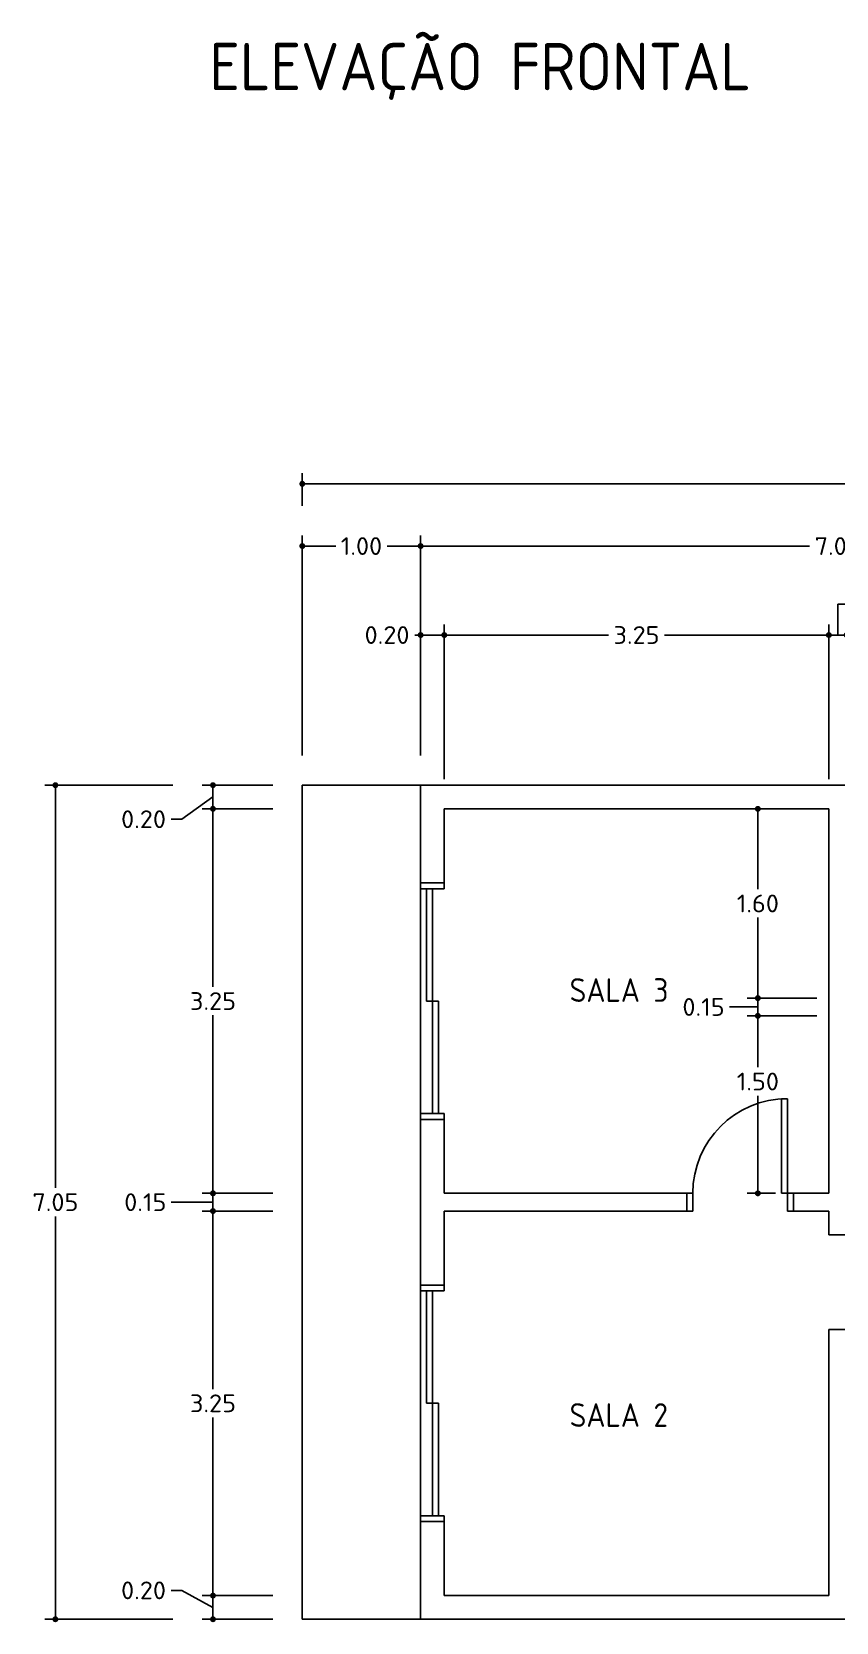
# Model space of a CAD drawing. Extents: x -45.1 to 25.3, y 0 to 51.8.
# Drawn here: x -19.64 to -12.84, y 3.94 to 17.38 of the extents above; entities that cross this region are included whole.
import ezdxf

# ---------------------------------------------------------------- set-up
doc = ezdxf.new("R2010")
doc.units = 0
doc.header["$MEASUREMENT"] = 0
doc.layers.get('0').update_dxf_attribs({"linetype": 'CONTINUOUS'})
doc.layers.get('Defpoints').update_dxf_attribs({"linetype": 'CONTINUOUS'})
for name, color, linetype in [('COTA', 1, 'CONTINUOUS'), ('PAREDE', 4, 'CONTINUOUS'), ('VISTA', 251, 'CONTINUOUS')]:
    doc.layers.add(name, color=color, linetype=linetype)
doc.styles.get("Standard").update_dxf_attribs({"font": 'isocp.shx', "width": 1.2})
doc.dimstyles.new('eixos', dxfattribs={"dimscale": 0.5, "dimtxt": 0.3, "dimasz": 0.1, "dimexe": 0.18, "dimexo": 0.5, "dimgap": 0.09, "dimtad": 0, "dimtih": 1, "dimtoh": 1, "dimzin": 0, "dimdsep": 46, "dimtxsty": 'Standard', "dimblk": 'DOT', "dimcen": 0.09, "dimadec": 0, "dimazin": 0, "dimtfac": 1, "dimtofl": 0, "dimtmove": 0, "dimatfit": 3, "dimfxl": 1, "dimtolj": 1, "dimtzin": 0, "dimarcsym": 0})

# ---------------------------------------------------------------- blocks, each defined once
blk = doc.blocks.new('_Dot')
at = {"color": 0, "linetype": 'ByBlock', "lineweight": -2}
blk.add_line((-0.5, 0), (-1, 0), dxfattribs=at)
at = {"color": 0, "linetype": 'ByBlock', "const_width": 0.5}
blk.add_lwpolyline([(-0.25, 0, 1), (0.25, 0, 1)], format="xyb", close=True, dxfattribs=at)
blk = doc.blocks.new('*D1')
at = {"layer": 'COTA', "color": 0, "linetype": 'Continuous', "lineweight": -2, "transparency": 16777216}
for p, q in [((-16.357, 11.263), (-16.357, 12.372)), ((-16.157, 11.063), (-16.157, 12.372)), ((-16.357, 12.282), (-16.407, 12.282)), ((-16.207, 12.282), (-16.307, 12.282))]:
    blk.add_line(p, q, dxfattribs=at)
at = {"layer": 'Defpoints', "color": 0, "linetype": 'Continuous', "transparency": 16777216}
for p in [(-16.157, 12.282), (-16.357, 11.013), (-16.157, 10.813)]:
    blk.add_point(p, dxfattribs=at)
at = {"layer": 'COTA', "color": 0, "linetype": 'Continuous', "lineweight": -2, "transparency": 16777216, "xscale": 0.05, "yscale": 0.05, "zscale": 0.05, "rotation": 180}
blk.add_blockref('_Dot', (-16.357, 12.282), dxfattribs=at)
at = {"layer": 'COTA', "color": 0, "linetype": 'Continuous', "lineweight": -2, "transparency": 16777216, "xscale": 0.05, "yscale": 0.05, "zscale": 0.05}
blk.add_blockref('_Dot', (-16.157, 12.282), dxfattribs=at)
at = {"layer": 'COTA', "color": 0, "linetype": 'Continuous', "transparency": 16777216, "insert": (-16.641, 12.282), "char_height": 0.15, "attachment_point": 5}
blk.add_mtext('\\A1;0.20', dxfattribs=at)
blk = doc.blocks.new('*D2')
at = {"layer": 'COTA', "color": 0, "linetype": 'Continuous', "lineweight": -2, "transparency": 16777216}
for p, q in [((-16.157, 11.063), (-16.157, 12.372)), ((-12.907, 11.063), (-12.907, 12.372)), ((-16.107, 12.282), (-14.77, 12.282)), ((-12.957, 12.282), (-14.295, 12.282))]:
    blk.add_line(p, q, dxfattribs=at)
at = {"layer": 'Defpoints', "color": 0, "linetype": 'Continuous', "transparency": 16777216}
for p in [(-12.907, 12.282), (-16.157, 10.813), (-12.907, 10.813)]:
    blk.add_point(p, dxfattribs=at)
at = {"layer": 'COTA', "color": 0, "linetype": 'Continuous', "lineweight": -2, "transparency": 16777216, "xscale": 0.05, "yscale": 0.05, "zscale": 0.05, "rotation": 180}
blk.add_blockref('_Dot', (-16.157, 12.282), dxfattribs=at)
at = {"layer": 'COTA', "color": 0, "linetype": 'Continuous', "lineweight": -2, "transparency": 16777216, "xscale": 0.05, "yscale": 0.05, "zscale": 0.05}
blk.add_blockref('_Dot', (-12.907, 12.282), dxfattribs=at)
at = {"layer": 'COTA', "color": 0, "linetype": 'Continuous', "transparency": 16777216, "insert": (-14.532, 12.282), "char_height": 0.15, "attachment_point": 5}
blk.add_mtext('\\A1;3.25', dxfattribs=at)
blk = doc.blocks.new('*D3')
at = {"layer": 'COTA', "color": 0, "linetype": 'Continuous', "lineweight": -2, "transparency": 16777216}
for p, q in [((-12.832, 12.282), (-12.832, 12.544)), ((-12.832, 12.544), (-12.742, 12.544)), ((-12.907, 11.063), (-12.907, 12.372)), ((-12.757, 11.063), (-12.757, 12.372)), ((-12.957, 12.282), (-13.007, 12.282)), ((-12.907, 12.282), (-12.757, 12.282)), ((-12.707, 12.282), (-12.657, 12.282))]:
    blk.add_line(p, q, dxfattribs=at)
at = {"layer": 'Defpoints', "color": 0, "linetype": 'Continuous', "transparency": 16777216}
for p in [(-12.757, 12.282), (-12.907, 10.813), (-12.757, 10.813)]:
    blk.add_point(p, dxfattribs=at)
at = {"layer": 'COTA', "color": 0, "linetype": 'Continuous', "lineweight": -2, "transparency": 16777216, "xscale": 0.05, "yscale": 0.05, "zscale": 0.05}
blk.add_blockref('_Dot', (-12.907, 12.282), dxfattribs=at)
at = {"layer": 'COTA', "color": 0, "linetype": 'Continuous', "lineweight": -2, "transparency": 16777216, "xscale": 0.05, "yscale": 0.05, "zscale": 0.05, "rotation": 180}
blk.add_blockref('_Dot', (-12.757, 12.282), dxfattribs=at)
at = {"layer": 'COTA', "color": 0, "linetype": 'Continuous', "transparency": 16777216, "insert": (-12.522, 12.544), "char_height": 0.15, "attachment_point": 5}
blk.add_mtext('\\A1;0.15', dxfattribs=at)
blk = doc.blocks.new('*D9')
at = {"layer": 'COTA', "color": 0, "linetype": 'Continuous', "lineweight": -2, "transparency": 16777216}
for p, q in [((-16.357, 12.622), (-16.357, 13.124)), ((-9.307, 12.622), (-9.307, 13.124)), ((-16.307, 13.034), (-13.07, 13.034)), ((-9.357, 13.034), (-12.595, 13.034))]:
    blk.add_line(p, q, dxfattribs=at)
at = {"layer": 'Defpoints', "color": 0, "linetype": 'Continuous', "transparency": 16777216}
for p in [(-9.307, 13.034), (-16.357, 12.372), (-9.307, 12.372)]:
    blk.add_point(p, dxfattribs=at)
at = {"layer": 'COTA', "color": 0, "linetype": 'Continuous', "lineweight": -2, "transparency": 16777216, "xscale": 0.05, "yscale": 0.05, "zscale": 0.05, "rotation": 180}
blk.add_blockref('_Dot', (-16.357, 13.034), dxfattribs=at)
at = {"layer": 'COTA', "color": 0, "linetype": 'Continuous', "lineweight": -2, "transparency": 16777216, "xscale": 0.05, "yscale": 0.05, "zscale": 0.05}
blk.add_blockref('_Dot', (-9.307, 13.034), dxfattribs=at)
at = {"layer": 'COTA', "color": 0, "linetype": 'Continuous', "transparency": 16777216, "insert": (-12.832, 13.034), "char_height": 0.15, "attachment_point": 5}
blk.add_mtext('\\A1;7.05', dxfattribs=at)
blk = doc.blocks.new('*D13')
at = {"layer": 'COTA', "color": 0, "linetype": 'Continuous', "lineweight": -2, "transparency": 16777216}
for p, q in [((-17.357, 11.263), (-17.357, 13.124)), ((-16.357, 11.263), (-16.357, 13.124)), ((-17.307, 13.034), (-17.073, 13.034)), ((-16.407, 13.034), (-16.641, 13.034))]:
    blk.add_line(p, q, dxfattribs=at)
at = {"layer": 'Defpoints', "color": 0, "linetype": 'Continuous', "transparency": 16777216}
for p in [(-17.357, 13.034), (-17.357, 11.013), (-16.357, 11.013)]:
    blk.add_point(p, dxfattribs=at)
at = {"layer": 'COTA', "color": 0, "linetype": 'Continuous', "lineweight": -2, "transparency": 16777216, "xscale": 0.05, "yscale": 0.05, "zscale": 0.05, "rotation": 180}
blk.add_blockref('_Dot', (-17.357, 13.034), dxfattribs=at)
at = {"layer": 'COTA', "color": 0, "linetype": 'Continuous', "lineweight": -2, "transparency": 16777216, "xscale": 0.05, "yscale": 0.05, "zscale": 0.05}
blk.add_blockref('_Dot', (-16.357, 13.034), dxfattribs=at)
at = {"layer": 'COTA', "color": 0, "linetype": 'Continuous', "transparency": 16777216, "insert": (-16.857, 13.034), "char_height": 0.15, "attachment_point": 5}
blk.add_mtext('\\A1;1.00', dxfattribs=at)
blk = doc.blocks.new('*D25')
at = {"layer": 'COTA', "color": 0, "lineweight": -2, "transparency": 16777216}
for p, q in [((-13.157, 10.813), (-13.597, 10.813)), ((-13.507, 10.763), (-13.507, 10.133)), ((-13.507, 9.263), (-13.507, 9.893)), ((-13.007, 9.213), (-13.597, 9.213))]:
    blk.add_line(p, q, dxfattribs=at)
at = {"layer": 'Defpoints', "color": 0, "transparency": 16777216}
for p in [(-12.907, 10.813), (-13.507, 9.213), (-12.757, 9.213)]:
    blk.add_point(p, dxfattribs=at)
at = {"layer": 'COTA', "color": 0, "lineweight": -2, "transparency": 16777216, "xscale": 0.05, "yscale": 0.05, "zscale": 0.05}
for p, rotation in [((-13.507, 10.813), 90), ((-13.507, 9.213), 270)]:
    blk.add_blockref('_Dot', p, dxfattribs=dict(at, rotation=rotation))
at = {"layer": 'COTA', "color": 0, "transparency": 16777216, "insert": (-13.507, 10.013), "char_height": 0.15, "attachment_point": 5}
blk.add_mtext('\\A1;1.60', dxfattribs=at)
blk = doc.blocks.new('*D26')
at = {"layer": 'COTA', "color": 0, "lineweight": -2, "transparency": 16777216}
for p, q in [((-13.507, 9.263), (-13.507, 9.313)), ((-13.007, 9.213), (-13.597, 9.213)), ((-13.507, 9.213), (-13.507, 9.063)), ((-13.656, 9.138), (-13.746, 9.138)), ((-13.507, 9.138), (-13.656, 9.138)), ((-13.007, 9.063), (-13.597, 9.063)), ((-13.507, 9.013), (-13.507, 8.963))]:
    blk.add_line(p, q, dxfattribs=at)
at = {"layer": 'Defpoints', "color": 0, "transparency": 16777216}
for p in [(-12.757, 9.213), (-13.507, 9.063), (-12.757, 9.063)]:
    blk.add_point(p, dxfattribs=at)
at = {"layer": 'COTA', "color": 0, "lineweight": -2, "transparency": 16777216, "xscale": 0.05, "yscale": 0.05, "zscale": 0.05}
for p, rotation in [((-13.507, 9.213), 270), ((-13.507, 9.063), 90)]:
    blk.add_blockref('_Dot', p, dxfattribs=dict(at, rotation=rotation))
at = {"layer": 'COTA', "color": 0, "transparency": 16777216, "insert": (-13.966, 9.138), "char_height": 0.15, "attachment_point": 5}
blk.add_mtext('\\A1;0.15', dxfattribs=at)
blk = doc.blocks.new('*D27')
at = {"layer": 'COTA', "color": 0, "lineweight": -2, "transparency": 16777216}
for p, q in [((-13.007, 9.063), (-13.597, 9.063)), ((-13.507, 9.013), (-13.507, 8.628)), ((-13.507, 7.613), (-13.507, 8.388)), ((-13.357, 7.563), (-13.597, 7.563))]:
    blk.add_line(p, q, dxfattribs=at)
at = {"layer": 'Defpoints', "color": 0, "transparency": 16777216}
for p in [(-12.757, 9.063), (-13.507, 7.563), (-13.107, 7.563)]:
    blk.add_point(p, dxfattribs=at)
at = {"layer": 'COTA', "color": 0, "lineweight": -2, "transparency": 16777216, "xscale": 0.05, "yscale": 0.05, "zscale": 0.05}
for p, rotation in [((-13.507, 9.063), 90), ((-13.507, 7.563), 270)]:
    blk.add_blockref('_Dot', p, dxfattribs=dict(at, rotation=rotation))
at = {"layer": 'COTA', "color": 0, "transparency": 16777216, "insert": (-13.507, 8.508), "char_height": 0.15, "attachment_point": 5}
blk.add_mtext('\\A1;1.50', dxfattribs=at)
blk = doc.blocks.new('*D28')
at = {"layer": 'COTA', "color": 0, "lineweight": -2, "transparency": 16777216}
for p, q in [((-17.607, 7.413), (-18.202, 7.413)), ((-18.112, 7.363), (-18.112, 5.908)), ((-18.112, 4.213), (-18.112, 5.668)), ((-17.607, 4.163), (-18.202, 4.163))]:
    blk.add_line(p, q, dxfattribs=at)
at = {"layer": 'Defpoints', "color": 0, "transparency": 16777216}
for p in [(-18.112, 7.413), (-17.357, 7.413), (-17.357, 4.163)]:
    blk.add_point(p, dxfattribs=at)
at = {"layer": 'COTA', "color": 0, "lineweight": -2, "transparency": 16777216, "xscale": 0.05, "yscale": 0.05, "zscale": 0.05}
for p, rotation in [((-18.112, 7.413), 90), ((-18.112, 4.163), 270)]:
    blk.add_blockref('_Dot', p, dxfattribs=dict(at, rotation=rotation))
at = {"layer": 'COTA', "color": 0, "transparency": 16777216, "insert": (-18.112, 5.788), "char_height": 0.15, "attachment_point": 5}
blk.add_mtext('\\A1;3.25', dxfattribs=at)
blk = doc.blocks.new('*D29')
at = {"layer": 'COTA', "color": 0, "lineweight": -2, "transparency": 16777216}
for p, q in [((-18.112, 7.613), (-18.112, 7.663)), ((-17.607, 7.563), (-18.202, 7.563)), ((-18.112, 7.413), (-18.112, 7.563)), ((-18.374, 7.488), (-18.464, 7.488)), ((-18.112, 7.488), (-18.374, 7.488)), ((-17.607, 7.413), (-18.202, 7.413)), ((-18.112, 7.363), (-18.112, 7.313))]:
    blk.add_line(p, q, dxfattribs=at)
at = {"layer": 'Defpoints', "color": 0, "transparency": 16777216}
for p in [(-18.112, 7.563), (-17.357, 7.563), (-17.357, 7.413)]:
    blk.add_point(p, dxfattribs=at)
at = {"layer": 'COTA', "color": 0, "lineweight": -2, "transparency": 16777216, "xscale": 0.05, "yscale": 0.05, "zscale": 0.05}
for p, rotation in [((-18.112, 7.563), 270), ((-18.112, 7.413), 90)]:
    blk.add_blockref('_Dot', p, dxfattribs=dict(at, rotation=rotation))
at = {"layer": 'COTA', "color": 0, "transparency": 16777216, "insert": (-18.684, 7.488), "char_height": 0.15, "attachment_point": 5}
blk.add_mtext('\\A1;0.15', dxfattribs=at)
blk = doc.blocks.new('*D30')
at = {"layer": 'COTA', "color": 0, "lineweight": -2, "transparency": 16777216}
for p, q in [((-17.607, 10.813), (-18.202, 10.813)), ((-18.112, 10.763), (-18.112, 9.308)), ((-18.112, 7.613), (-18.112, 9.068)), ((-17.607, 7.563), (-18.202, 7.563))]:
    blk.add_line(p, q, dxfattribs=at)
at = {"layer": 'Defpoints', "color": 0, "transparency": 16777216}
for p in [(-18.112, 10.813), (-17.357, 10.813), (-17.357, 7.563)]:
    blk.add_point(p, dxfattribs=at)
at = {"layer": 'COTA', "color": 0, "lineweight": -2, "transparency": 16777216, "xscale": 0.05, "yscale": 0.05, "zscale": 0.05}
for p, rotation in [((-18.112, 10.813), 90), ((-18.112, 7.563), 270)]:
    blk.add_blockref('_Dot', p, dxfattribs=dict(at, rotation=rotation))
at = {"layer": 'COTA', "color": 0, "transparency": 16777216, "insert": (-18.112, 9.188), "char_height": 0.15, "attachment_point": 5}
blk.add_mtext('\\A1;3.25', dxfattribs=at)
blk = doc.blocks.new('*D31')
at = {"layer": 'COTA', "color": 0, "lineweight": -2, "transparency": 16777216}
for p, q in [((-18.112, 10.913), (-18.374, 10.725)), ((-17.607, 11.013), (-18.202, 11.013)), ((-18.112, 10.863), (-18.112, 10.963)), ((-17.607, 10.813), (-18.202, 10.813)), ((-18.374, 10.725), (-18.464, 10.725))]:
    blk.add_line(p, q, dxfattribs=at)
at = {"layer": 'Defpoints', "color": 0, "transparency": 16777216}
for p in [(-18.112, 11.013), (-17.357, 11.013), (-17.357, 10.813)]:
    blk.add_point(p, dxfattribs=at)
at = {"layer": 'COTA', "color": 0, "lineweight": -2, "transparency": 16777216, "xscale": 0.05, "yscale": 0.05, "zscale": 0.05}
for p, rotation in [((-18.112, 11.013), 90), ((-18.112, 10.813), 270)]:
    blk.add_blockref('_Dot', p, dxfattribs=dict(at, rotation=rotation))
at = {"layer": 'COTA', "color": 0, "transparency": 16777216, "insert": (-18.699, 10.725), "char_height": 0.15, "attachment_point": 5}
blk.add_mtext('\\A1;0.20', dxfattribs=at)
blk = doc.blocks.new('*D32')
at = {"layer": 'COTA', "color": 0, "lineweight": -2, "transparency": 16777216}
for p, q in [((-18.374, 4.207), (-18.464, 4.207)), ((-18.112, 4.063), (-18.374, 4.207)), ((-17.607, 4.163), (-18.202, 4.163)), ((-18.112, 4.113), (-18.112, 4.013)), ((-17.607, 3.963), (-18.202, 3.963))]:
    blk.add_line(p, q, dxfattribs=at)
at = {"layer": 'Defpoints', "color": 0, "transparency": 16777216}
for p in [(-17.357, 4.163), (-18.112, 3.963), (-17.357, 3.963)]:
    blk.add_point(p, dxfattribs=at)
at = {"layer": 'COTA', "color": 0, "lineweight": -2, "transparency": 16777216, "xscale": 0.05, "yscale": 0.05, "zscale": 0.05}
for p, rotation in [((-18.112, 4.163), 90), ((-18.112, 3.963), 270)]:
    blk.add_blockref('_Dot', p, dxfattribs=dict(at, rotation=rotation))
at = {"layer": 'COTA', "color": 0, "transparency": 16777216, "insert": (-18.699, 4.207), "char_height": 0.15, "attachment_point": 5}
blk.add_mtext('\\A1;0.20', dxfattribs=at)
blk = doc.blocks.new('*D33')
at = {"layer": 'COTA', "color": 0, "lineweight": -2, "transparency": 16777216}
for p, q in [((-18.452, 11.013), (-19.534, 11.013)), ((-19.444, 10.963), (-19.444, 7.608)), ((-19.444, 4.013), (-19.444, 7.368)), ((-18.452, 3.963), (-19.534, 3.963))]:
    blk.add_line(p, q, dxfattribs=at)
at = {"layer": 'Defpoints', "color": 0, "transparency": 16777216}
for p in [(-18.202, 11.013), (-19.444, 3.963), (-18.202, 3.963)]:
    blk.add_point(p, dxfattribs=at)
at = {"layer": 'COTA', "color": 0, "lineweight": -2, "transparency": 16777216, "xscale": 0.05, "yscale": 0.05, "zscale": 0.05}
for p, rotation in [((-19.444, 11.013), 90), ((-19.444, 3.963), 270)]:
    blk.add_blockref('_Dot', p, dxfattribs=dict(at, rotation=rotation))
at = {"layer": 'COTA', "color": 0, "transparency": 16777216, "insert": (-19.444, 7.488), "char_height": 0.15, "attachment_point": 5}
blk.add_mtext('\\A1;7.05', dxfattribs=at)
blk = doc.blocks.new('*D69')
at = {"layer": 'COTA', "color": 0, "lineweight": -2, "transparency": 16777216}
for p, q in [((-17.357, 13.374), (-17.357, 13.65)), ((1.243, 13.374), (1.243, 13.65)), ((-17.307, 13.56), (-8.615, 13.56)), ((1.193, 13.56), (-8.057, 13.56))]:
    blk.add_line(p, q, dxfattribs=at)
at = {"layer": 'Defpoints', "color": 0, "transparency": 16777216}
for p in [(1.243, 13.56), (-17.357, 13.124), (1.243, 13.124)]:
    blk.add_point(p, dxfattribs=at)
at = {"layer": 'COTA', "color": 0, "lineweight": -2, "transparency": 16777216, "xscale": 0.05, "yscale": 0.05, "zscale": 0.05, "rotation": 180}
blk.add_blockref('_Dot', (-17.357, 13.56), dxfattribs=at)
at = {"layer": 'COTA', "color": 0, "lineweight": -2, "transparency": 16777216, "xscale": 0.05, "yscale": 0.05, "zscale": 0.05}
blk.add_blockref('_Dot', (1.243, 13.56), dxfattribs=at)
at = {"layer": 'COTA', "color": 0, "transparency": 16777216, "insert": (-8.336, 13.56), "char_height": 0.15, "attachment_point": 5}
blk.add_mtext('\\A1;18.60', dxfattribs=at)

msp = doc.modelspace()

# ---------------------------------------------------------------- linework, layer by layer
msp.add_line((-17.357, 4.023), (-17.357, 10.953))
for points in [[(-17.357, 11.013), (-16.357, 11.013)], [(-17.357, 10.893), (-17.357, 11.013)], [(-17.357, 7.603), (-17.357, 7.723)], [(-17.357, 3.963), (-17.357, 4.083)], [(-17.357, 3.963), (-16.357, 3.963)]]:
    msp.add_lwpolyline(points)
at = {"layer": 'PAREDE', "linetype": 'Continuous'}
for p, q in [((-16.357, 10.188), (-16.357, 11.013)), ((-12.482, 11.013), (-16.357, 11.013)), ((-16.157, 10.188), (-16.157, 10.813)), ((-16.157, 10.188), (-16.357, 10.188)), ((-16.157, 8.188), (-16.357, 8.188)), ((-16.357, 6.788), (-16.357, 8.188)), ((-16.157, 7.563), (-16.157, 8.188)), ((-14.107, 7.563), (-16.157, 7.563)), ((-14.107, 7.563), (-14.107, 7.413)), ((-12.907, 7.563), (-13.207, 7.563)), ((-13.207, 7.563), (-13.207, 7.413)), ((-14.107, 7.413), (-16.157, 7.413)), ((-16.157, 6.788), (-16.157, 7.413)), ((-12.907, 7.413), (-13.207, 7.413)), ((-16.157, 6.788), (-16.357, 6.788)), ((-16.357, 3.963), (-16.357, 4.788)), ((-16.157, 4.788), (-16.357, 4.788)), ((-16.157, 4.163), (-16.157, 4.788))]:
    msp.add_line(p, q, dxfattribs=at)
at = {"layer": 'PAREDE'}
for p, q in [((-12.907, 10.813), (-16.157, 10.813)), ((-12.907, 10.813), (-12.907, 7.563)), ((-12.907, 7.413), (-12.907, 7.213)), ((-12.757, 7.213), (-12.907, 7.213)), ((-12.757, 6.413), (-12.907, 6.413)), ((-12.907, 6.413), (-12.907, 4.163)), ((-16.157, 4.163), (-12.907, 4.163)), ((-16.357, 3.963), (-11.882, 3.963))]:
    msp.add_line(p, q, dxfattribs=at)
at = {"layer": 'VISTA', "linetype": 'Continuous'}
for p, q in [((-16.357, 10.188), (-16.357, 10.138)), ((-16.357, 8.188), (-16.357, 10.188)), ((-16.157, 10.138), (-16.357, 10.138)), ((-16.307, 9.188), (-16.307, 10.138)), ((-16.257, 8.238), (-16.257, 10.138)), ((-16.157, 10.188), (-16.157, 10.138)), ((-16.207, 9.188), (-16.307, 9.188)), ((-16.207, 8.238), (-16.207, 9.188)), ((-13.257, 8.363), (-13.307, 8.363)), ((-13.307, 7.563), (-13.307, 8.363)), ((-13.257, 7.563), (-13.257, 8.363)), ((-16.357, 8.188), (-16.357, 8.238)), ((-16.157, 8.238), (-16.357, 8.238)), ((-16.157, 8.188), (-16.157, 8.238)), ((-14.107, 7.563), (-14.057, 7.563)), ((-14.057, 7.563), (-14.057, 7.413)), ((-13.257, 7.563), (-13.307, 7.563)), ((-13.207, 7.563), (-13.257, 7.563)), ((-13.257, 7.563), (-13.257, 7.413)), ((-14.107, 7.413), (-14.057, 7.413)), ((-13.207, 7.413), (-13.257, 7.413)), ((-16.357, 6.788), (-16.357, 6.738)), ((-16.357, 4.788), (-16.357, 6.788)), ((-16.157, 6.738), (-16.357, 6.738)), ((-16.307, 5.788), (-16.307, 6.738)), ((-16.257, 4.838), (-16.257, 6.738)), ((-16.157, 6.788), (-16.157, 6.738)), ((-16.207, 5.788), (-16.307, 5.788)), ((-16.207, 4.838), (-16.207, 5.788)), ((-16.357, 4.788), (-16.357, 4.838)), ((-16.157, 4.838), (-16.357, 4.838)), ((-16.157, 4.788), (-16.157, 4.838))]:
    msp.add_line(p, q, dxfattribs=at)
msp.add_arc((-13.257, 7.563), 0.8, 90, 180, dxfattribs=at)

# ---------------------------------------------------------------- texts
at = {"color": 3}
msp.add_text('ELEVAÇÃO FRONTAL', height=0.4, dxfattribs=at).set_placement((-18.142, 16.887))
for s, p in [('SALA 3', (-15.098, 9.181)), ('SALA 2', (-15.098, 5.589))]:
    msp.add_text(s, height=0.2).set_placement(p)

# ---------------------------------------------------------------- dimensions: what is measured, and where the dimension line sits
at = {"layer": 'COTA'}
dim = msp.add_linear_dim(base=(1.243, 13.56), p1=(-17.357, 13.124), p2=(1.243, 13.124), dimstyle='eixos', dxfattribs=at)
dim.commit()
dim.dimension.update_dxf_attribs({"geometry": '*D69', "text_midpoint": (-8.336, 13.56), "dimtype": 160})
at = {"layer": 'COTA', "linetype": 'Continuous'}
for base, p1, p2, picture, middle in [((-17.357, 13.034), (-16.357, 11.013), (-17.357, 11.013), '*D13', (-16.857, 13.034)), ((-12.757, 12.282), (-12.907, 10.813), (-12.757, 10.813), '*D3', (-12.697, 12.544)), ((-12.907, 12.282), (-16.157, 10.813), (-12.907, 10.813), '*D2', (-14.532, 12.282))]:
    dim = msp.add_linear_dim(base=base, p1=p1, p2=p2, dimstyle='eixos', override={"dimtmove": 1}, dxfattribs=at)
    dim.commit()
    dim.dimension.update_dxf_attribs({"geometry": picture, "text_midpoint": middle})
dim = msp.add_linear_dim(base=(-9.307, 13.034), p1=(-16.357, 12.372), p2=(-9.307, 12.372), dimstyle='eixos', dxfattribs=at)
dim.commit()
dim.dimension.update_dxf_attribs({"geometry": '*D9', "text_midpoint": (-12.832, 13.034)})
dim = msp.add_linear_dim(base=(-16.157, 12.282), p1=(-16.357, 11.013), p2=(-16.157, 10.813), dimstyle='eixos', dxfattribs=at)
dim.commit()
dim.dimension.update_dxf_attribs({"geometry": '*D1', "text_midpoint": (-16.641, 12.282), "dimtype": 160})
at = {"layer": 'COTA'}
for base, p1, p2, picture, middle in [((-19.444, 3.963), (-18.202, 11.013), (-18.202, 3.963), '*D33', (-19.444, 7.488)), ((-13.507, 9.213), (-12.907, 10.813), (-12.757, 9.213), '*D25', (-13.507, 10.013)), ((-18.112, 7.413), (-17.357, 4.163), (-17.357, 7.413), '*D28', (-18.112, 5.788))]:
    dim = msp.add_linear_dim(base=base, p1=p1, p2=p2, angle=90, dimstyle='eixos', dxfattribs=at)
    dim.commit()
    dim.dimension.update_dxf_attribs({"geometry": picture, "text_midpoint": middle})
for base, p1, p2, picture, middle in [((-18.112, 11.013), (-17.357, 10.813), (-17.357, 11.013), '*D31', (-18.509, 10.725)), ((-13.507, 9.063), (-12.757, 9.213), (-12.757, 9.063), '*D26', (-13.791, 9.138)), ((-13.507, 7.563), (-12.757, 9.063), (-13.107, 7.563), '*D27', (-13.507, 8.508)), ((-18.112, 3.963), (-17.357, 4.163), (-17.357, 3.963), '*D32', (-18.509, 4.207))]:
    dim = msp.add_linear_dim(base=base, p1=p1, p2=p2, angle=90, dimstyle='eixos', override={"dimtmove": 1}, dxfattribs=at)
    dim.commit()
    dim.dimension.update_dxf_attribs({"geometry": picture, "text_midpoint": middle, "dimtype": 160})
for base, p1, p2, picture, middle in [((-18.112, 10.813), (-17.357, 7.563), (-17.357, 10.813), '*D30', (-18.112, 9.188)), ((-18.112, 7.563), (-17.357, 7.413), (-17.357, 7.563), '*D29', (-18.509, 7.488))]:
    dim = msp.add_linear_dim(base=base, p1=p1, p2=p2, angle=90, dimstyle='eixos', override={"dimtmove": 1}, dxfattribs=at)
    dim.commit()
    dim.dimension.update_dxf_attribs({"geometry": picture, "text_midpoint": middle})

doc.saveas('drawing.dxf')
